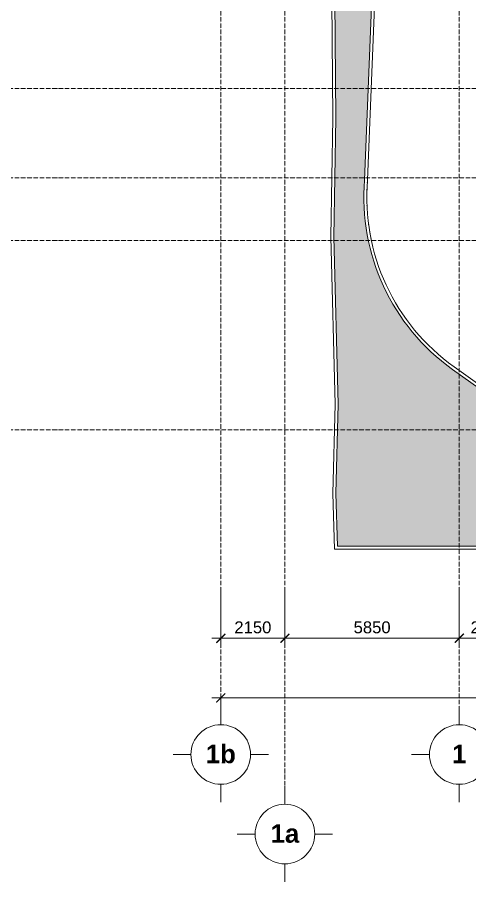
# Model space of a CAD drawing. Header units: millimetres. Extents: x -55734 to 116976, y -16290 to 119094.
# Drawn here: x -15325 to -151, y -15162 to 13839 of the extents above; entities that cross this region are included whole.
import ezdxf
from ezdxf.xclip import XClip

# ---------------------------------------------------------------- set-up
doc = ezdxf.new("R2010")
doc.units = ezdxf.units.MM
doc.header["$XCLIPFRAME"] = 0
for name, pattern in [('Grid Line', [4.2, 3, -0.6, 0, -0.6]), ('HIDDEN2', [4.7625, 3.175, -1.5875]), ('PHANTOM', [63.5, 31.75, -6.35, 6.35, -6.35, 6.35, -6.35])]:
    doc.linetypes.add(name, pattern=pattern)
doc.layers.get('Defpoints').update_dxf_attribs({"color": 230})
for name, color, linetype, lineweight in [('@ color hatch', 7, 'Continuous', 13), ('A-FLOR-PATT', 8, 'Continuous', 9), ('DIM', 1, 'Continuous', 5), ('KH', 6, 'Continuous', 5), ('NET THAY 2', 55, 'Continuous', 5), ('NET-THAY', 2, 'Continuous', 9), ('TRUC', 225, 'Continuous', 5)]:
    doc.layers.add(name, color=color, linetype=linetype, lineweight=lineweight)
doc.layers.add('CGXD', color=5, linetype='HIDDEN2')
doc.layers.add('RD-AB', color=4, linetype='PHANTOM')
doc.styles.add('Arial_B', font='arialbd_0.ttf', dxfattribs={"height": 619.047619})
doc.styles.add('TA1', font='arial_0.ttf')
doc.dimstyles.new('D_200_KTx2', dxfattribs={"dimtxt": 400, "dimasz": 300, "dimexe": 300, "dimexo": 300, "dimgap": 160, "dimtad": 1, "dimdec": 0, "dimzin": 9, "dimtxsty": 'TA1', "dimblk": 'ARCHTICK', "dimcen": 1, "dimdle": 300, "dimclrd": 256, "dimclre": 256, "dimclrt": 7, "dimadec": 0, "dimazin": 0, "dimtfac": 1, "dimtdec": 0, "dimtix": 1, "dimtmove": 1, "dimatfit": 3, "dimldrblk": 'ARCHTICK', "dimfxl": 0, "dimtolj": 1, "dimtzin": 0, "dimlwd": -1, "dimlwe": -1, "dimarcsym": 0})

# ---------------------------------------------------------------- blocks, each defined once
blk = doc.blocks.new('_ARCHTICK')
at = {"color": 0, "linetype": 'ByBlock', "const_width": 0.15}
blk.add_lwpolyline([(-0.5, -0.5), (0.5, 0.5)], dxfattribs=at)
blk = doc.blocks.new('*D47')
at = {"layer": 'Defpoints', "color": 0, "transparency": 16777216}
for p in [(-8499, -4994), (-6349, -4994), (-6349, -6994)]:
    blk.add_point(p, dxfattribs=at)
at = {"layer": 'DIM', "transparency": 16777216}
for p, q in [((-8499, -5294), (-8499, -7294)), ((-6349, -5294), (-6349, -7294)), ((-8799, -6994), (-6049, -6994))]:
    blk.add_line(p, q, dxfattribs=at)
at = {"layer": 'DIM', "transparency": 16777216, "xscale": 300, "yscale": 300, "zscale": 300, "rotation": 180}
blk.add_blockref('_ARCHTICK', (-8499, -6994), dxfattribs=at)
at = {"layer": 'DIM', "transparency": 16777216, "xscale": 300, "yscale": 300, "zscale": 300}
blk.add_blockref('_ARCHTICK', (-6349, -6994), dxfattribs=at)
at = {"layer": 'DIM', "color": 7, "transparency": 16777216, "insert": (-7424, -6630), "char_height": 400, "attachment_point": 5, "style": 'TA1'}
blk.add_mtext('\\A1;2150', dxfattribs=at)
blk = doc.blocks.new('*D48')
at = {"layer": 'Defpoints', "color": 0, "transparency": 16777216}
for p in [(-6349, -4994), (-499, -4994), (-499, -6994)]:
    blk.add_point(p, dxfattribs=at)
at = {"layer": 'DIM', "transparency": 16777216}
for p, q in [((-6349, -5294), (-6349, -7294)), ((-499, -5294), (-499, -7294)), ((-6649, -6994), (-199, -6994))]:
    blk.add_line(p, q, dxfattribs=at)
at = {"layer": 'DIM', "transparency": 16777216, "xscale": 300, "yscale": 300, "zscale": 300, "rotation": 180}
blk.add_blockref('_ARCHTICK', (-6349, -6994), dxfattribs=at)
at = {"layer": 'DIM', "transparency": 16777216, "xscale": 300, "yscale": 300, "zscale": 300}
blk.add_blockref('_ARCHTICK', (-499, -6994), dxfattribs=at)
at = {"layer": 'DIM', "color": 7, "transparency": 16777216, "insert": (-3424, -6630), "char_height": 400, "attachment_point": 5, "style": 'TA1'}
blk.add_mtext('\\A1;5850', dxfattribs=at)
blk = doc.blocks.new('*D49')
at = {"layer": 'Defpoints', "color": 0, "transparency": 16777216}
for p in [(-499, -4994), (1501, -4994), (1501, -6994)]:
    blk.add_point(p, dxfattribs=at)
at = {"layer": 'DIM', "transparency": 16777216}
for p, q in [((-499, -5294), (-499, -7294)), ((1501, -5294), (1501, -7294)), ((-799, -6994), (1801, -6994))]:
    blk.add_line(p, q, dxfattribs=at)
at = {"layer": 'DIM', "transparency": 16777216, "xscale": 300, "yscale": 300, "zscale": 300, "rotation": 180}
blk.add_blockref('_ARCHTICK', (-499, -6994), dxfattribs=at)
at = {"layer": 'DIM', "transparency": 16777216, "xscale": 300, "yscale": 300, "zscale": 300}
blk.add_blockref('_ARCHTICK', (1501, -6994), dxfattribs=at)
at = {"layer": 'DIM', "color": 7, "transparency": 16777216, "insert": (501, -6630), "char_height": 400, "attachment_point": 5, "style": 'TA1'}
blk.add_mtext('\\A1;2000', dxfattribs=at)
blk = doc.blocks.new('*D62')
at = {"layer": 'Defpoints', "color": 0, "transparency": 16777216}
for p in [(-8499, -8570), (41001, -8570), (41001, -8994)]:
    blk.add_point(p, dxfattribs=at)
at = {"layer": 'DIM', "transparency": 16777216}
for p, q in [((-8499, -8870), (-8499, -9294)), ((41001, -8870), (41001, -9294)), ((-8799, -8994), (41301, -8994))]:
    blk.add_line(p, q, dxfattribs=at)
at = {"layer": 'DIM', "transparency": 16777216, "xscale": 300, "yscale": 300, "zscale": 300, "rotation": 180}
blk.add_blockref('_ARCHTICK', (-8499, -8994), dxfattribs=at)
at = {"layer": 'DIM', "transparency": 16777216, "xscale": 300, "yscale": 300, "zscale": 300}
blk.add_blockref('_ARCHTICK', (41001, -8994), dxfattribs=at)
at = {"layer": 'DIM', "color": 7, "transparency": 16777216, "insert": (16251, -8630), "char_height": 400, "attachment_point": 5, "style": 'TA1'}
blk.add_mtext('\\A1;49500', dxfattribs=at)
blk = doc.blocks.new('Grid - FamilyAL-KH TRUC-550400-MẶT BẰNG HẦM 2')
at = {"layer": 'KH'}
for p, q in [((0, 7), (0, 4)), ((-8, -1), (-5, -1)), ((8, -1), (5, -1)), ((0, -9), (0, -6))]:
    blk.add_line(p, q, dxfattribs=at)
blk.add_circle((0, -1), 5, dxfattribs=at)
blk = doc.blocks.new('A$C1F0A2BF7')
at = {"layer": '@ color hatch', "ltscale": 0.5}
h = blk.add_hatch(dxfattribs=at)
h.set_pattern_fill('CROSS', color=139, scale=20)
h.set_pattern_definition([(0, (55733.8, 33492.42), (127, 127), [63.5, -190.5]), (90, (55765.55, 33460.67), (-127, 127), [63.5, -190.5])])
edge = h.paths.add_edge_path()
edge.add_line((42365.1, 58789.8), (42341, 57578.6))
edge.add_line((42341, 57578.6), (42283.8, 56540.1))
edge.add_line((42283.8, 56540.1), (42189.8, 53690.3))
edge.add_line((42189.8, 53690.3), (44821.5, 51926.8))
edge.add_line((44821.5, 51926.8), (44789.5, 50966.8))
edge.add_line((44789.5, 50966.8), (50950.5, 50939.3))
edge.add_line((50950.5, 50939.3), (50956.6, 47932.6))
edge.add_line((50956.6, 47932.6), (50990.5, 43962.2))
edge.add_line((50990.5, 43962.2), (50922.6, 39968.2))
edge.add_line((50922.6, 39968.2), (50928.6, 39742.5))
edge.add_line((50928.6, 39742.5), (52308.9, 39742.5))
edge.add_arc((59132.2, 41305.6), 7000, 175.32578, 192.90325, ccw=False)
edge.add_line((52155.5, 41876), (52406, 48050.6))
edge.add_arc((48908.3, 48192.3), 3500.6, 357.68057, 446.77884)
edge.add_ellipse((49364.3, 58682.5), major_axis=(139.5, 6998.6), ratio=1, start_angle=90.26297, end_angle=179.01877, ccw=False)
at = {"layer": 'CGXD', "ltscale": 200, "const_width": 200, "elevation": 0}
blk.add_lwpolyline([(54956.3, 47953.8), (54990.5, 43945.3), (54923.3, 39987.5), (55072.6, 34371), (55051, 33492.5), (97748, 33429.5)], dxfattribs=at)
at = {"layer": 'RD-AB', "ltscale": 30, "const_width": 300, "elevation": 0}
blk.add_lwpolyline([(41196.9, 95371), (41281.7, 82268.3), (40986.4, 79251), (41667.6, 72272.6), (42098.4, 70721.5), (42667.3, 70684.7), (42957.4, 66647.6), (42571.1, 66562.4), (42573.3, 66131.3), (42429.3, 65920.2), (42421.3, 61611.7), (42341, 57578.5), (42283.8, 56540), (42189.8, 53690.1), (44821.5, 51926.7), (44789.5, 50966.7), (50950.5, 50939.2), (50956.6, 47932.5), (50990.5, 43962.1), (50922.6, 39968.1), (51071.5, 34366.8), (50997.7, 31365.3), (51047.4, 29498.3), (102264.3, 29422.6)], dxfattribs=at)

msp = doc.modelspace()

# ---------------------------------------------------------------- hatches: boundary and pattern name
at = {"layer": 'A-FLOR-PATT', "lineweight": 5}
h = msp.add_hatch(dxfattribs=at)
h.set_pattern_fill('FP_12', color=256, style=0, pattern_type=2)
h.set_pattern_definition([(97.219, (-2062050.49, -1872631.13), (-100.375984, 77.8062945), [23.812, -155.793]), (52.219, (-2062050.49, -1872631.13), (-100.3754935, 77.8059143), [23.813, -103.188]), (142.219, (-2062050.49, -1872631.13), (-77.8059143, -100.3754935), [23.813, -103.188])])
h.paths.add_polyline_path([(365.8, -3904.1), (8526.5, -3904.1), (8245.4, -3834.5), (7967.1, -3754.4), (7692.1, -3663.7), (7420.7, -3562.7), (7153.3, -3451.5), (6890.3, -3330.2), (6632.2, -3199.1), (6379.1, -3058.2), (6131.7, -2907.9), (5890, -2748.2), (5654.6, -2579.6), (5425.8, -2402.1), (5203.9, -2216.1), (2104.7, -0.1), (400.5, -0.1), (400.5, 299.9), (1685.1, 299.9), (-731.3, 2027.7), (-965.9, 2203), (-1193.2, 2387.7), (-1412.6, 2581.7), (-1623.9, 2784.5), (-1826.6, 2995.9), (-2020.4, 3215.5), (-2205, 3442.9), (-2380.1, 3677.7), (-2545.3, 3919.5), (-2700.4, 4168), (-2870.1, 4471), (-3000, 4727.8), (-3122, 4995.6), (-3228.5, 5256.6), (-3326.5, 5527.8), (-3413.4, 5802.8), (-3489.1, 6081.3), (-3553.5, 6362.6), (-3606.4, 6646.4), (-3647.7, 6932.2), (-3677.4, 7219.5), (-3695.4, 7507.8), (-3701.6, 7796.5), (-3695.2, 8099.1), (-3674.3, 8475.5), (-3427.7, 14554.4), (-3425.6, 14751.3), (-3435.5, 14954.1), (-3457.5, 15156), (-3491.5, 15356.4), (-3537.4, 15554.5), (-3595.2, 15749.7), (-3664.7, 15941.4), (-3725.5, 16087.5), (-3811.6, 16264.7), (-3907.9, 16436.5), (-4013.9, 16602.5), (-4129.3, 16762.1), (-4253.8, 16914.7), (-4386.9, 17059.9), (-4528.2, 17197.1), (-4677.2, 17325.8), (-4677.2, 14431.7), (-4643.3, 10459.8), (-4643.3, 10459.3), (-4711.1, 6469), (-4562.1, 864.6), (-4562.1, 864.5), (-4635.9, -2137), (-4588.9, -3904.1), (-4586.2, -3904.1)], flags=0)

# ---------------------------------------------------------------- linework, layer by layer
at = {"layer": 'NET-THAY'}
for p, q in [((-3678.2, 8379.7), (-3427.8, 14552.2)), ((-3327.8, 14548.2), (-3578.3, 8373.6)), ((-3327.6, 14550.4), (-3578.2, 8373.6)), ((-4743.3, 10459.8), (-4777.2, 14431.3)), ((-4677.2, 14431.7), (-4643.3, 10459.3)), ((-3399.5, 12782.6), (-3399.5, 12779.4)), ((-4811.1, 6469), (-4743.3, 10459.8)), ((-4643.3, 10459.3), (-4711.1, 6469.4)), ((-4662.1, 864.5), (-4811.1, 6469)), ((-4711.1, 6469.4), (-4562.1, 864.6)), ((-673.1, 2109.1), (1857.1, 299.9)), ((1685.1, 299.9), (-731.3, 2027.7)), ((-4735.9, -2137), (-4662.1, 864.5)), ((-4562.1, 864.6), (-4635.9, -2136.9)), ((-4686.3, -4004.1), (-4735.9, -2137)), ((-4635.9, -2136.9), (-4588.9, -3904.1)), ((-4686.3, -4004.1), (46530.8, -4004.1)), ((-4588.9, -3904.1), (8526.5, -3904.1))]:
    msp.add_line(p, q, dxfattribs=at)
for centre, radius, start, end in [((3398.4, 7803.2), 7100, 175.3424, 234.43416), ((3398.4, 7803.2), 7000, 175.32578, 234.43416), ((3398.5, 7803.2), 7000, 175.32595, 176.05196), ((3398.5, 7803.2), 7000, 177.58126, 178.60799), ((3398.5, 7803.2), 7000, 179.86363, 180.9435), ((3398.5, 7803.2), 7000, 182.14634, 183.24756), ((3398.5, 7803.2), 7000, 184.42951, 185.54114), ((3398.5, 7803.2), 7000, 186.71329, 187.82997), ((3398.5, 7803.2), 7000, 188.99792, 190.11624), ((3398.5, 7803.2), 7000, 191.28379, 192.40097)]:
    msp.add_arc(centre, radius, start, end, dxfattribs=at)
at = {"layer": 'TRUC', "linetype": 'Grid Line', "ltscale": 50}
for p, q in [((-8499.5, 47249.9), (-8499.5, -9494.1)), ((-6349.5, 47249.9), (-6349.5, -12161.6)), ((-499.5, 47249.9), (-499.5, -9494.1)), ((48819.1, 11449.9), (-19344.9, 11449.9)), ((48819.1, 8449.9), (-21659.5, 8449.9)), ((48819.1, 6349.9), (-19344.9, 6349.9)), ((48819.1, -0.1), (-19344.9, -0.1))]:
    msp.add_line(p, q, dxfattribs=at)

# ---------------------------------------------------------------- block references
at = {"lineweight": 5, "xscale": 199.9999999999999, "yscale": 199.9999999999999, "zscale": 199.9999999999999, "rotation": 180}
for p in [(-8499.5, -11094.1), (-499.5, -11094.1), (-6349.5, -13761.6)]:
    msp.add_blockref('Grid - FamilyAL-KH TRUC-550400-MẶT BẰNG HẦM 2', p, dxfattribs=at)

# ---------------------------------------------------------------- texts
at = {"layer": 'KH', "attachment_point": 2, "line_spacing_factor": 0.941778, "style": 'Arial_B'}
for s, insert, char_height, width in [('1b', (-8499.2, -10566.2), 619.05, 1175.251), ('\\fArial|b1|i0|c0|p34|;1', (-499.2, -10566.2), 619.048, 558.244), ('1a', (-6349.2, -13233.8), 619.05, 1116.488)]:
    msp.add_mtext(s, dxfattribs=dict(at, insert=insert, char_height=char_height, width=width))

# ---------------------------------------------------------------- dimensions: what is measured, and where the dimension line sits
at = {"layer": 'DIM'}
for base, p1, p2, picture, middle in [((-6349.5, -6994.1), (-8499.5, -4994.1), (-6349.5, -4994.1), '*D47', (-7424.5, -6629.8)), ((-499.5, -6994.1), (-6349.5, -4994.1), (-499.5, -4994.1), '*D48', (-3424.5, -6629.8)), ((1500.5, -6994.1), (-499.5, -4994.1), (1500.5, -4994.1), '*D49', (500.5, -6629.8)), ((41000.5, -8994.1), (-8499.5, -8569.8), (41000.5, -8569.8), '*D62', (16250.5, -8629.8))]:
    dim = msp.add_linear_dim(base=base, p1=p1, p2=p2, dimstyle='D_200_KTx2', dxfattribs=at)
    dim.commit()
    dim.dimension.update_dxf_attribs({"geometry": picture, "text_midpoint": middle})

# ---------------------------------------------------------------- next in the draw order: block references
at = {"layer": 'NET THAY 2'}
ref = msp.add_blockref('A$C1F0A2BF7', (-55733.7, -33426.8, 0), dxfattribs=at)
XClip(ref).set_block_clipping_path([(-27462.6186291156, 51738.6749988016), (137958.5174097056, 152520.3806320981)])

doc.saveas('drawing.dxf')
